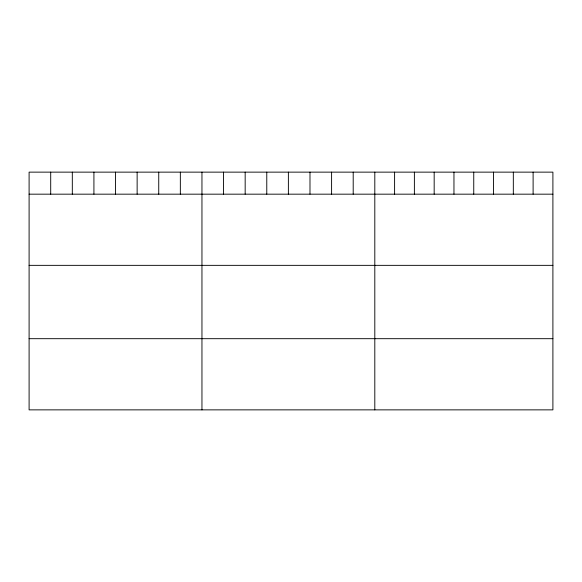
<?xml version="1.0" encoding="UTF-8"?>
<svg xmlns="http://www.w3.org/2000/svg" width="582" height="582" viewBox="0 0 582 582"><rect width="100%" height="100%" fill="white"/><g stroke="black" fill="none" stroke-linecap="round" stroke-linejoin="round"><path stroke-width="0.87" d="M552.9 194.17L552.9 409.866L29.1 409.866L29.1 172.134L552.9 172.134L552.9 194.17L29.1 194.17M29.1 265.348L552.9 265.348M29.1 338.688L552.9 338.688M533.112 172.134L533.112 194.17M513.324 172.134L513.324 194.17M493.536 172.134L493.536 194.17M473.748 172.134L473.748 194.17M453.96 172.134L453.96 194.17M434.172 172.134L434.172 194.17M414.384 172.134L414.384 194.17M394.596 172.134L394.596 194.17M374.808 172.134L374.808 409.866M353.201 172.134L353.201 194.17M331.595 172.134L331.595 194.17M309.988 172.134L309.988 194.17M288.381 172.134L288.381 194.17M266.774 172.134L266.774 194.17M245.168 172.134L245.168 194.17M223.561 172.134L223.561 194.17M201.954 172.134L201.954 409.866M180.347 172.134L180.347 194.17M158.74 172.134L158.74 194.17M137.134 172.134L137.134 194.17M115.527 172.134L115.527 194.17M93.92 172.134L93.92 194.17M72.314 172.134L72.314 194.17M50.707 172.134L50.707 194.17"/></g></svg>
